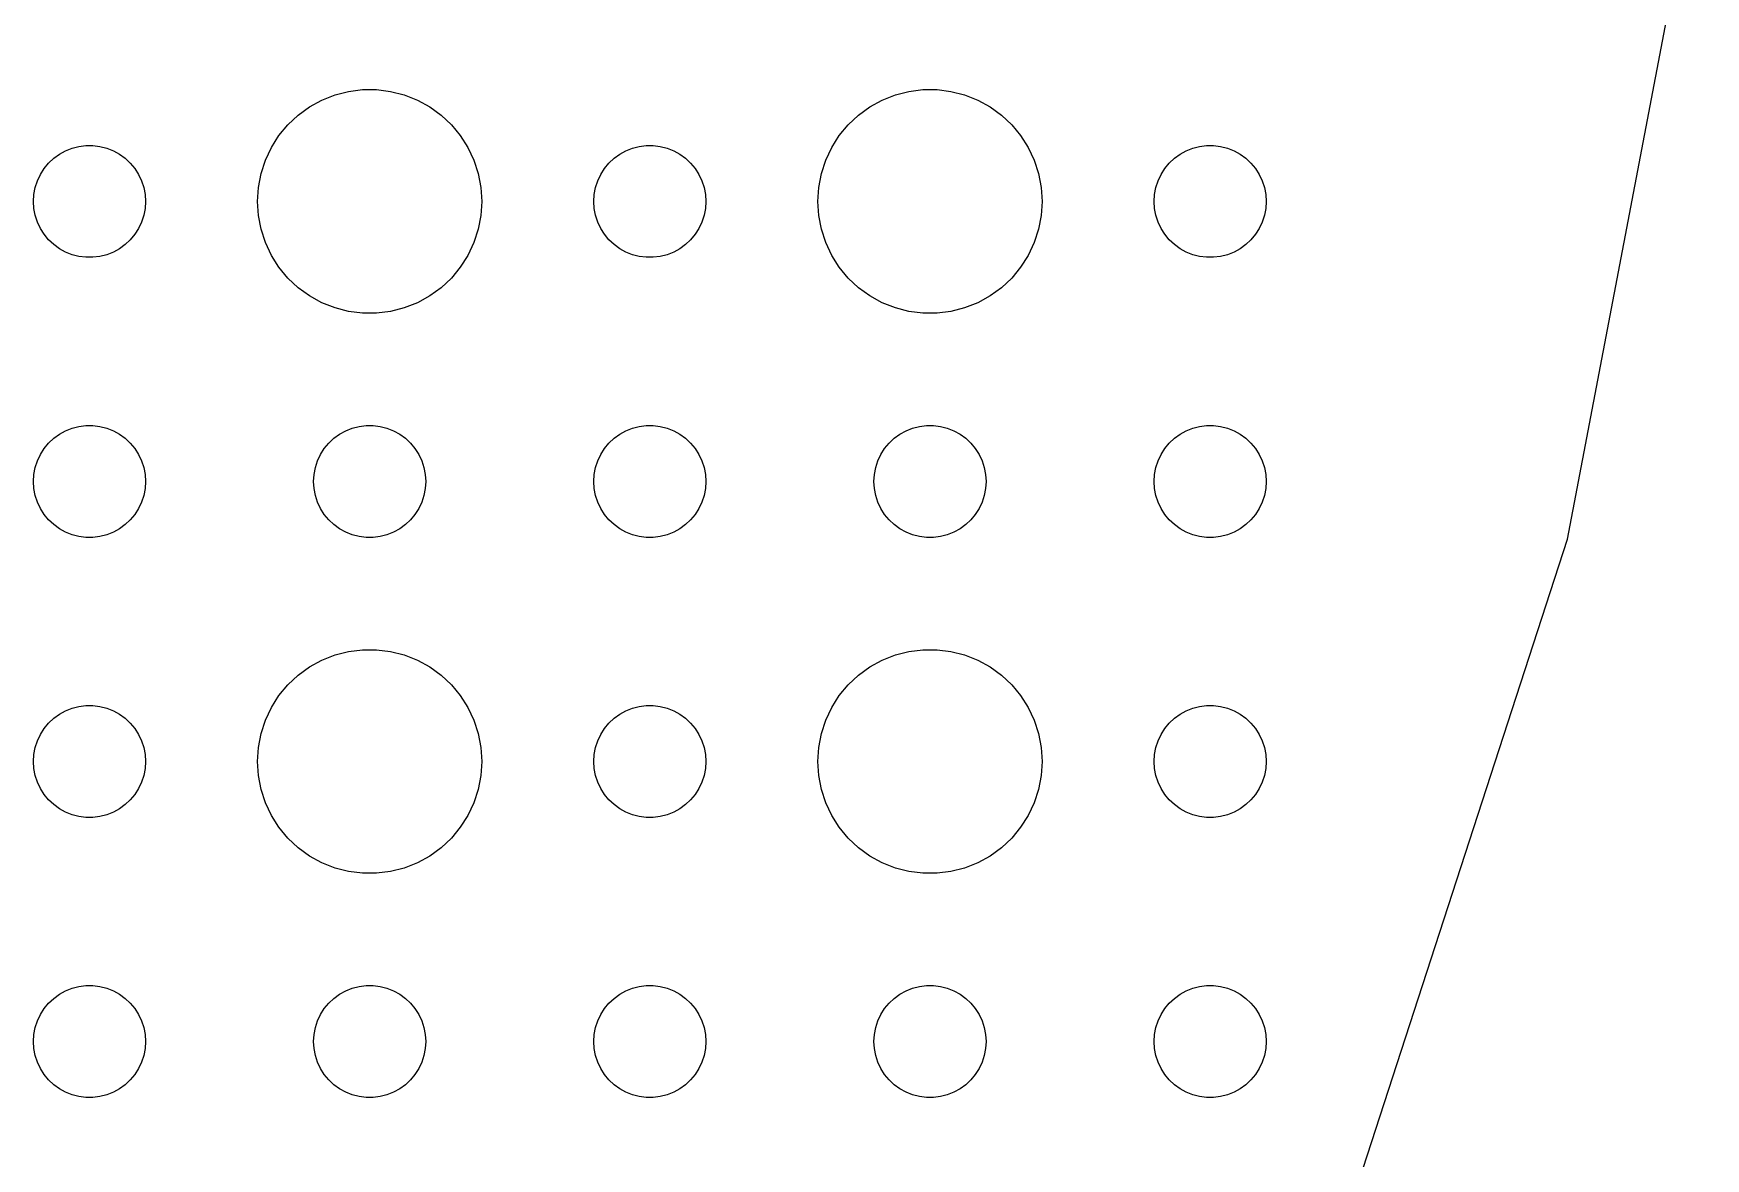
# Model space of a CAD drawing. Header units: metres. Extents: x -157 to 157, y -157 to 157.
# Drawn here: x 111 to 155.76, y -55.63 to -25.5 of the extents above; entities that cross this region are included whole.
import ezdxf

# ---------------------------------------------------------------- set-up
doc = ezdxf.new("R2010")
doc.units = ezdxf.units.M

msp = doc.modelspace()

# ---------------------------------------------------------------- linework, layer by layer
for p, q in [((152.068, -39.0443), (155.762, -19.6773)), ((118.393, -27.467), (118.723, -27.2855)), ((118.723, -27.2855), (119.073, -27.1468)), ((119.073, -27.1468), (119.438, -27.0531)), ((119.438, -27.0531), (119.812, -27.0059)), ((119.812, -27.0059), (120.188, -27.0059)), ((120.188, -27.0059), (120.562, -27.0531)), ((120.562, -27.0531), (120.927, -27.1468)), ((120.927, -27.1468), (121.277, -27.2855)), ((121.277, -27.2855), (121.607, -27.467)), ((133.393, -27.467), (133.723, -27.2855)), ((133.723, -27.2855), (134.073, -27.1468)), ((134.073, -27.1468), (134.438, -27.0531)), ((134.438, -27.0531), (134.812, -27.0059)), ((134.812, -27.0059), (135.188, -27.0059)), ((135.188, -27.0059), (135.562, -27.0531)), ((135.562, -27.0531), (135.927, -27.1468)), ((135.927, -27.1468), (136.277, -27.2855)), ((136.277, -27.2855), (136.607, -27.467)), ((117.813, -27.9464), (118.088, -27.6884)), ((118.088, -27.6884), (118.393, -27.467)), ((121.607, -27.467), (121.912, -27.6884)), ((121.912, -27.6884), (122.187, -27.9464)), ((132.813, -27.9464), (133.088, -27.6884)), ((133.088, -27.6884), (133.393, -27.467)), ((136.607, -27.467), (136.912, -27.6884)), ((136.912, -27.6884), (137.187, -27.9464)), ((117.573, -28.2366), (117.813, -27.9464)), ((122.187, -27.9464), (122.427, -28.2366)), ((132.573, -28.2366), (132.813, -27.9464)), ((137.187, -27.9464), (137.427, -28.2366)), ((111.696, -28.7335), (111.861, -28.6427)), ((111.861, -28.6427), (112.036, -28.5734)), ((112.036, -28.5734), (112.219, -28.5266)), ((112.219, -28.5266), (112.406, -28.503)), ((112.406, -28.503), (112.594, -28.503)), ((112.594, -28.503), (112.781, -28.5266)), ((112.781, -28.5266), (112.964, -28.5734)), ((112.964, -28.5734), (113.139, -28.6427)), ((113.139, -28.6427), (113.304, -28.7335)), ((117.211, -28.8956), (117.371, -28.5547)), ((117.371, -28.5547), (117.573, -28.2366)), ((122.427, -28.2366), (122.629, -28.5547)), ((122.629, -28.5547), (122.789, -28.8956)), ((126.696, -28.7335), (126.861, -28.6427)), ((126.861, -28.6427), (127.036, -28.5734)), ((127.036, -28.5734), (127.219, -28.5266)), ((127.219, -28.5266), (127.406, -28.503)), ((127.406, -28.503), (127.594, -28.503)), ((127.594, -28.503), (127.781, -28.5266)), ((127.781, -28.5266), (127.964, -28.5734)), ((127.964, -28.5734), (128.139, -28.6427)), ((128.139, -28.6427), (128.304, -28.7335)), ((132.211, -28.8956), (132.371, -28.5547)), ((132.371, -28.5547), (132.573, -28.2366)), ((137.427, -28.2366), (137.629, -28.5547)), ((137.629, -28.5547), (137.789, -28.8956)), ((141.696, -28.7335), (141.861, -28.6427)), ((141.861, -28.6427), (142.036, -28.5734)), ((142.036, -28.5734), (142.219, -28.5266)), ((142.219, -28.5266), (142.406, -28.503)), ((142.406, -28.503), (142.594, -28.503)), ((142.594, -28.503), (142.781, -28.5266)), ((142.781, -28.5266), (142.964, -28.5734)), ((142.964, -28.5734), (143.139, -28.6427)), ((143.139, -28.6427), (143.304, -28.7335)), ((111.286, -29.1183), (111.407, -28.9732)), ((111.407, -28.9732), (111.544, -28.8442)), ((111.544, -28.8442), (111.696, -28.7335)), ((113.304, -28.7335), (113.456, -28.8442)), ((113.456, -28.8442), (113.593, -28.9732)), ((113.593, -28.9732), (113.714, -29.1183)), ((117.094, -29.2539), (117.211, -28.8956)), ((122.789, -28.8956), (122.906, -29.2539)), ((126.286, -29.1183), (126.407, -28.9732)), ((126.407, -28.9732), (126.544, -28.8442)), ((126.544, -28.8442), (126.696, -28.7335)), ((128.304, -28.7335), (128.456, -28.8442)), ((128.456, -28.8442), (128.593, -28.9732)), ((128.593, -28.9732), (128.714, -29.1183)), ((132.094, -29.2539), (132.211, -28.8956)), ((137.789, -28.8956), (137.906, -29.2539)), ((141.286, -29.1183), (141.407, -28.9732)), ((141.407, -28.9732), (141.544, -28.8442)), ((141.544, -28.8442), (141.696, -28.7335)), ((143.304, -28.7335), (143.456, -28.8442)), ((143.456, -28.8442), (143.593, -28.9732)), ((143.593, -28.9732), (143.714, -29.1183)), ((111.047, -29.627), (111.105, -29.4478)), ((111.105, -29.4478), (111.186, -29.2774)), ((111.186, -29.2774), (111.286, -29.1183)), ((113.714, -29.1183), (113.814, -29.2774)), ((113.814, -29.2774), (113.895, -29.4478)), ((113.895, -29.4478), (113.953, -29.627)), ((117.024, -29.624), (117.094, -29.2539)), ((122.906, -29.2539), (122.976, -29.624)), ((126.047, -29.627), (126.105, -29.4478)), ((126.105, -29.4478), (126.186, -29.2774)), ((126.186, -29.2774), (126.286, -29.1183)), ((128.714, -29.1183), (128.814, -29.2774)), ((128.814, -29.2774), (128.895, -29.4478)), ((128.895, -29.4478), (128.953, -29.627)), ((132.024, -29.624), (132.094, -29.2539)), ((137.906, -29.2539), (137.976, -29.624)), ((141.047, -29.627), (141.105, -29.4478)), ((141.105, -29.4478), (141.186, -29.2774)), ((141.186, -29.2774), (141.286, -29.1183)), ((143.714, -29.1183), (143.814, -29.2774)), ((143.814, -29.2774), (143.895, -29.4478)), ((143.895, -29.4478), (143.953, -29.627)), ((111, -30), (111.012, -29.812)), ((111.012, -29.812), (111.047, -29.627)), ((113.953, -29.627), (113.988, -29.812)), ((113.988, -29.812), (114, -30)), ((117, -30), (117.024, -29.624)), ((122.976, -29.624), (123, -30)), ((126, -30), (126.012, -29.812)), ((126.012, -29.812), (126.047, -29.627)), ((128.953, -29.627), (128.988, -29.812)), ((128.988, -29.812), (129, -30)), ((132, -30), (132.024, -29.624)), ((137.976, -29.624), (138, -30)), ((141, -30), (141.012, -29.812)), ((141.012, -29.812), (141.047, -29.627)), ((143.953, -29.627), (143.988, -29.812)), ((143.988, -29.812), (144, -30)), ((111.012, -30.188), (111, -30)), ((111.047, -30.373), (111.012, -30.188)), ((111.105, -30.5522), (111.047, -30.373)), ((113.953, -30.373), (113.895, -30.5522)), ((113.988, -30.188), (113.953, -30.373)), ((114, -30), (113.988, -30.188)), ((117.024, -30.376), (117, -30)), ((117.094, -30.7461), (117.024, -30.376)), ((122.976, -30.376), (122.906, -30.7461)), ((123, -30), (122.976, -30.376)), ((126.012, -30.188), (126, -30)), ((126.047, -30.373), (126.012, -30.188)), ((126.105, -30.5522), (126.047, -30.373)), ((128.953, -30.373), (128.895, -30.5522)), ((128.988, -30.188), (128.953, -30.373)), ((129, -30), (128.988, -30.188)), ((132.024, -30.376), (132, -30)), ((132.094, -30.7461), (132.024, -30.376)), ((137.976, -30.376), (137.906, -30.7461)), ((138, -30), (137.976, -30.376)), ((141.012, -30.188), (141, -30)), ((141.047, -30.373), (141.012, -30.188)), ((141.105, -30.5522), (141.047, -30.373)), ((143.953, -30.373), (143.895, -30.5522)), ((143.988, -30.188), (143.953, -30.373)), ((144, -30), (143.988, -30.188)), ((111.186, -30.7226), (111.105, -30.5522)), ((111.286, -30.8817), (111.186, -30.7226)), ((111.407, -31.0268), (111.286, -30.8817)), ((113.714, -30.8817), (113.593, -31.0268)), ((113.814, -30.7226), (113.714, -30.8817)), ((113.895, -30.5522), (113.814, -30.7226)), ((117.211, -31.1044), (117.094, -30.7461)), ((122.906, -30.7461), (122.789, -31.1044)), ((126.186, -30.7226), (126.105, -30.5522)), ((126.286, -30.8817), (126.186, -30.7226)), ((126.407, -31.0268), (126.286, -30.8817)), ((128.714, -30.8817), (128.593, -31.0268)), ((128.814, -30.7226), (128.714, -30.8817)), ((128.895, -30.5522), (128.814, -30.7226)), ((132.211, -31.1044), (132.094, -30.7461)), ((137.906, -30.7461), (137.789, -31.1044)), ((141.186, -30.7226), (141.105, -30.5522)), ((141.286, -30.8817), (141.186, -30.7226)), ((141.407, -31.0268), (141.286, -30.8817)), ((143.714, -30.8817), (143.593, -31.0268)), ((143.814, -30.7226), (143.714, -30.8817)), ((143.895, -30.5522), (143.814, -30.7226)), ((111.544, -31.1558), (111.407, -31.0268)), ((111.696, -31.2665), (111.544, -31.1558)), ((111.861, -31.3572), (111.696, -31.2665)), ((113.304, -31.2665), (113.139, -31.3572)), ((113.456, -31.1558), (113.304, -31.2665)), ((113.593, -31.0268), (113.456, -31.1558)), ((117.371, -31.4453), (117.211, -31.1044)), ((122.789, -31.1044), (122.629, -31.4453)), ((126.544, -31.1558), (126.407, -31.0268)), ((126.696, -31.2665), (126.544, -31.1558)), ((126.861, -31.3572), (126.696, -31.2665)), ((128.304, -31.2665), (128.139, -31.3572)), ((128.456, -31.1558), (128.304, -31.2665)), ((128.593, -31.0268), (128.456, -31.1558)), ((132.371, -31.4453), (132.211, -31.1044)), ((137.789, -31.1044), (137.629, -31.4453)), ((141.544, -31.1558), (141.407, -31.0268)), ((141.696, -31.2665), (141.544, -31.1558)), ((141.861, -31.3572), (141.696, -31.2665)), ((143.304, -31.2665), (143.139, -31.3572)), ((143.456, -31.1558), (143.304, -31.2665)), ((143.593, -31.0268), (143.456, -31.1558)), ((112.036, -31.4266), (111.861, -31.3572)), ((112.219, -31.4734), (112.036, -31.4266)), ((112.406, -31.497), (112.219, -31.4734)), ((112.594, -31.497), (112.406, -31.497)), ((112.781, -31.4734), (112.594, -31.497)), ((112.964, -31.4266), (112.781, -31.4734)), ((113.139, -31.3572), (112.964, -31.4266)), ((117.573, -31.7634), (117.371, -31.4453)), ((117.813, -32.0536), (117.573, -31.7634)), ((122.427, -31.7634), (122.187, -32.0536)), ((122.629, -31.4453), (122.427, -31.7634)), ((127.036, -31.4266), (126.861, -31.3572)), ((127.219, -31.4734), (127.036, -31.4266)), ((127.406, -31.497), (127.219, -31.4734)), ((127.594, -31.497), (127.406, -31.497)), ((127.781, -31.4734), (127.594, -31.497)), ((127.964, -31.4266), (127.781, -31.4734)), ((128.139, -31.3572), (127.964, -31.4266)), ((132.573, -31.7634), (132.371, -31.4453)), ((132.813, -32.0536), (132.573, -31.7634)), ((137.427, -31.7634), (137.187, -32.0536)), ((137.629, -31.4453), (137.427, -31.7634)), ((142.036, -31.4266), (141.861, -31.3572)), ((142.219, -31.4734), (142.036, -31.4266)), ((142.406, -31.497), (142.219, -31.4734)), ((142.594, -31.497), (142.406, -31.497)), ((142.781, -31.4734), (142.594, -31.497)), ((142.964, -31.4266), (142.781, -31.4734)), ((143.139, -31.3572), (142.964, -31.4266)), ((118.088, -32.3115), (117.813, -32.0536)), ((122.187, -32.0536), (121.912, -32.3115)), ((133.088, -32.3115), (132.813, -32.0536)), ((137.187, -32.0536), (136.912, -32.3115)), ((118.393, -32.533), (118.088, -32.3115)), ((118.723, -32.7145), (118.393, -32.533)), ((121.607, -32.533), (121.277, -32.7145)), ((121.912, -32.3115), (121.607, -32.533)), ((133.393, -32.533), (133.088, -32.3115)), ((133.723, -32.7145), (133.393, -32.533)), ((136.607, -32.533), (136.277, -32.7145)), ((136.912, -32.3115), (136.607, -32.533)), ((119.073, -32.8532), (118.723, -32.7145)), ((119.438, -32.9469), (119.073, -32.8532)), ((119.812, -32.9941), (119.438, -32.9469)), ((120.188, -32.9941), (119.812, -32.9941)), ((120.562, -32.9469), (120.188, -32.9941)), ((120.927, -32.8532), (120.562, -32.9469)), ((121.277, -32.7145), (120.927, -32.8532)), ((134.073, -32.8532), (133.723, -32.7145)), ((134.438, -32.9469), (134.073, -32.8532)), ((134.812, -32.9941), (134.438, -32.9469)), ((135.188, -32.9941), (134.812, -32.9941)), ((135.562, -32.9469), (135.188, -32.9941)), ((135.927, -32.8532), (135.562, -32.9469)), ((136.277, -32.7145), (135.927, -32.8532)), ((111.544, -36.3442), (111.696, -36.2335)), ((111.696, -36.2335), (111.861, -36.1428)), ((111.861, -36.1428), (112.036, -36.0734)), ((112.036, -36.0734), (112.219, -36.0266)), ((112.219, -36.0266), (112.406, -36.003)), ((112.406, -36.003), (112.594, -36.003)), ((112.594, -36.003), (112.781, -36.0266)), ((112.781, -36.0266), (112.964, -36.0734)), ((112.964, -36.0734), (113.139, -36.1428)), ((113.139, -36.1428), (113.304, -36.2335)), ((113.304, -36.2335), (113.456, -36.3442)), ((119.044, -36.3442), (119.196, -36.2335)), ((119.196, -36.2335), (119.361, -36.1428)), ((119.361, -36.1428), (119.536, -36.0734)), ((119.536, -36.0734), (119.719, -36.0266)), ((119.719, -36.0266), (119.906, -36.003)), ((119.906, -36.003), (120.094, -36.003)), ((120.094, -36.003), (120.281, -36.0266)), ((120.281, -36.0266), (120.464, -36.0734)), ((120.464, -36.0734), (120.639, -36.1428)), ((120.639, -36.1428), (120.804, -36.2335)), ((120.804, -36.2335), (120.956, -36.3442)), ((126.544, -36.3442), (126.696, -36.2335)), ((126.696, -36.2335), (126.861, -36.1428)), ((126.861, -36.1428), (127.036, -36.0734)), ((127.036, -36.0734), (127.219, -36.0266)), ((127.219, -36.0266), (127.406, -36.003)), ((127.406, -36.003), (127.594, -36.003)), ((127.594, -36.003), (127.781, -36.0266)), ((127.781, -36.0266), (127.964, -36.0734)), ((127.964, -36.0734), (128.139, -36.1428)), ((128.139, -36.1428), (128.304, -36.2335)), ((128.304, -36.2335), (128.456, -36.3442)), ((134.044, -36.3442), (134.196, -36.2335)), ((134.196, -36.2335), (134.361, -36.1428)), ((134.361, -36.1428), (134.536, -36.0734)), ((134.536, -36.0734), (134.719, -36.0266)), ((134.719, -36.0266), (134.906, -36.003)), ((134.906, -36.003), (135.094, -36.003)), ((135.094, -36.003), (135.281, -36.0266)), ((135.281, -36.0266), (135.464, -36.0734)), ((135.464, -36.0734), (135.639, -36.1428)), ((135.639, -36.1428), (135.804, -36.2335)), ((135.804, -36.2335), (135.956, -36.3442)), ((141.544, -36.3442), (141.696, -36.2335)), ((141.696, -36.2335), (141.861, -36.1428)), ((141.861, -36.1428), (142.036, -36.0734)), ((142.036, -36.0734), (142.219, -36.0266)), ((142.219, -36.0266), (142.406, -36.003)), ((142.406, -36.003), (142.594, -36.003)), ((142.594, -36.003), (142.781, -36.0266)), ((142.781, -36.0266), (142.964, -36.0734)), ((142.964, -36.0734), (143.139, -36.1428)), ((143.139, -36.1428), (143.304, -36.2335)), ((143.304, -36.2335), (143.456, -36.3442)), ((111.186, -36.7774), (111.286, -36.6183)), ((111.286, -36.6183), (111.407, -36.4732)), ((111.407, -36.4732), (111.544, -36.3442)), ((113.456, -36.3442), (113.593, -36.4732)), ((113.593, -36.4732), (113.714, -36.6183)), ((113.714, -36.6183), (113.814, -36.7774)), ((118.686, -36.7774), (118.786, -36.6183)), ((118.786, -36.6183), (118.907, -36.4732)), ((118.907, -36.4732), (119.044, -36.3442)), ((120.956, -36.3442), (121.093, -36.4732)), ((121.093, -36.4732), (121.214, -36.6183)), ((121.214, -36.6183), (121.314, -36.7774)), ((126.186, -36.7774), (126.286, -36.6183)), ((126.286, -36.6183), (126.407, -36.4732)), ((126.407, -36.4732), (126.544, -36.3442)), ((128.456, -36.3442), (128.593, -36.4732)), ((128.593, -36.4732), (128.714, -36.6183)), ((128.714, -36.6183), (128.814, -36.7774)), ((133.686, -36.7774), (133.786, -36.6183)), ((133.786, -36.6183), (133.907, -36.4732)), ((133.907, -36.4732), (134.044, -36.3442)), ((135.956, -36.3442), (136.093, -36.4732)), ((136.093, -36.4732), (136.214, -36.6183)), ((136.214, -36.6183), (136.314, -36.7774)), ((141.186, -36.7774), (141.286, -36.6183)), ((141.286, -36.6183), (141.407, -36.4732)), ((141.407, -36.4732), (141.544, -36.3442)), ((143.456, -36.3442), (143.593, -36.4732)), ((143.593, -36.4732), (143.714, -36.6183)), ((143.714, -36.6183), (143.814, -36.7774)), ((111.012, -37.312), (111.047, -37.127)), ((111.047, -37.127), (111.105, -36.9478)), ((111.105, -36.9478), (111.186, -36.7774)), ((113.814, -36.7774), (113.895, -36.9478)), ((113.895, -36.9478), (113.953, -37.127)), ((113.953, -37.127), (113.988, -37.312)), ((118.512, -37.312), (118.547, -37.127)), ((118.547, -37.127), (118.605, -36.9478)), ((118.605, -36.9478), (118.686, -36.7774)), ((121.314, -36.7774), (121.395, -36.9478)), ((121.395, -36.9478), (121.453, -37.127)), ((121.453, -37.127), (121.488, -37.312)), ((126.012, -37.312), (126.047, -37.127)), ((126.047, -37.127), (126.105, -36.9478)), ((126.105, -36.9478), (126.186, -36.7774)), ((128.814, -36.7774), (128.895, -36.9478)), ((128.895, -36.9478), (128.953, -37.127)), ((128.953, -37.127), (128.988, -37.312)), ((133.512, -37.312), (133.547, -37.127)), ((133.547, -37.127), (133.605, -36.9478)), ((133.605, -36.9478), (133.686, -36.7774)), ((136.314, -36.7774), (136.395, -36.9478)), ((136.395, -36.9478), (136.453, -37.127)), ((136.453, -37.127), (136.488, -37.312)), ((141.012, -37.312), (141.047, -37.127)), ((141.047, -37.127), (141.105, -36.9478)), ((141.105, -36.9478), (141.186, -36.7774)), ((143.814, -36.7774), (143.895, -36.9478)), ((143.895, -36.9478), (143.953, -37.127)), ((143.953, -37.127), (143.988, -37.312)), ((111, -37.5), (111.012, -37.312)), ((111.012, -37.688), (111, -37.5)), ((113.988, -37.312), (114, -37.5)), ((114, -37.5), (113.988, -37.688)), ((118.5, -37.5), (118.512, -37.312)), ((118.512, -37.688), (118.5, -37.5)), ((121.488, -37.312), (121.5, -37.5)), ((121.5, -37.5), (121.488, -37.688)), ((126, -37.5), (126.012, -37.312)), ((126.012, -37.688), (126, -37.5)), ((128.988, -37.312), (129, -37.5)), ((129, -37.5), (128.988, -37.688)), ((133.5, -37.5), (133.512, -37.312)), ((133.512, -37.688), (133.5, -37.5)), ((136.488, -37.312), (136.5, -37.5)), ((136.5, -37.5), (136.488, -37.688)), ((141, -37.5), (141.012, -37.312)), ((141.012, -37.688), (141, -37.5)), ((143.988, -37.312), (144, -37.5)), ((144, -37.5), (143.988, -37.688)), ((111.047, -37.873), (111.012, -37.688)), ((111.105, -38.0522), (111.047, -37.873)), ((113.953, -37.873), (113.895, -38.0522)), ((113.988, -37.688), (113.953, -37.873)), ((118.547, -37.873), (118.512, -37.688)), ((118.605, -38.0522), (118.547, -37.873)), ((121.453, -37.873), (121.395, -38.0522)), ((121.488, -37.688), (121.453, -37.873)), ((126.047, -37.873), (126.012, -37.688)), ((126.105, -38.0522), (126.047, -37.873)), ((128.953, -37.873), (128.895, -38.0522)), ((128.988, -37.688), (128.953, -37.873)), ((133.547, -37.873), (133.512, -37.688)), ((133.605, -38.0522), (133.547, -37.873)), ((136.453, -37.873), (136.395, -38.0522)), ((136.488, -37.688), (136.453, -37.873)), ((141.047, -37.873), (141.012, -37.688)), ((141.105, -38.0522), (141.047, -37.873)), ((143.953, -37.873), (143.895, -38.0522)), ((143.988, -37.688), (143.953, -37.873)), ((111.186, -38.2226), (111.105, -38.0522)), ((111.286, -38.3817), (111.186, -38.2226)), ((111.407, -38.5268), (111.286, -38.3817)), ((113.714, -38.3817), (113.593, -38.5268)), ((113.814, -38.2226), (113.714, -38.3817)), ((113.895, -38.0522), (113.814, -38.2226)), ((118.686, -38.2226), (118.605, -38.0522)), ((118.786, -38.3817), (118.686, -38.2226)), ((118.907, -38.5268), (118.786, -38.3817)), ((121.214, -38.3817), (121.093, -38.5268)), ((121.314, -38.2226), (121.214, -38.3817)), ((121.395, -38.0522), (121.314, -38.2226)), ((126.186, -38.2226), (126.105, -38.0522)), ((126.286, -38.3817), (126.186, -38.2226)), ((126.407, -38.5268), (126.286, -38.3817)), ((128.714, -38.3817), (128.593, -38.5268)), ((128.814, -38.2226), (128.714, -38.3817)), ((128.895, -38.0522), (128.814, -38.2226)), ((133.686, -38.2226), (133.605, -38.0522)), ((133.786, -38.3817), (133.686, -38.2226)), ((133.907, -38.5268), (133.786, -38.3817)), ((136.214, -38.3817), (136.093, -38.5268)), ((136.314, -38.2226), (136.214, -38.3817)), ((136.395, -38.0522), (136.314, -38.2226)), ((141.186, -38.2226), (141.105, -38.0522)), ((141.286, -38.3817), (141.186, -38.2226)), ((141.407, -38.5268), (141.286, -38.3817)), ((143.714, -38.3817), (143.593, -38.5268)), ((143.814, -38.2226), (143.714, -38.3817)), ((143.895, -38.0522), (143.814, -38.2226)), ((111.544, -38.6558), (111.407, -38.5268)), ((111.696, -38.7665), (111.544, -38.6558)), ((111.861, -38.8572), (111.696, -38.7665)), ((112.036, -38.9266), (111.861, -38.8572)), ((112.219, -38.9734), (112.036, -38.9266)), ((112.964, -38.9266), (112.781, -38.9734)), ((113.139, -38.8572), (112.964, -38.9266)), ((113.304, -38.7665), (113.139, -38.8572)), ((113.456, -38.6558), (113.304, -38.7665)), ((113.593, -38.5268), (113.456, -38.6558)), ((119.044, -38.6558), (118.907, -38.5268)), ((119.196, -38.7665), (119.044, -38.6558)), ((119.361, -38.8572), (119.196, -38.7665)), ((119.536, -38.9266), (119.361, -38.8572)), ((119.719, -38.9734), (119.536, -38.9266)), ((120.464, -38.9266), (120.281, -38.9734)), ((120.639, -38.8572), (120.464, -38.9266)), ((120.804, -38.7665), (120.639, -38.8572)), ((120.956, -38.6558), (120.804, -38.7665)), ((121.093, -38.5268), (120.956, -38.6558)), ((126.544, -38.6558), (126.407, -38.5268)), ((126.696, -38.7665), (126.544, -38.6558)), ((126.861, -38.8572), (126.696, -38.7665)), ((127.036, -38.9266), (126.861, -38.8572)), ((127.219, -38.9734), (127.036, -38.9266)), ((127.964, -38.9266), (127.781, -38.9734)), ((128.139, -38.8572), (127.964, -38.9266)), ((128.304, -38.7665), (128.139, -38.8572)), ((128.456, -38.6558), (128.304, -38.7665)), ((128.593, -38.5268), (128.456, -38.6558)), ((134.044, -38.6558), (133.907, -38.5268)), ((134.196, -38.7665), (134.044, -38.6558)), ((134.361, -38.8572), (134.196, -38.7665)), ((134.536, -38.9266), (134.361, -38.8572)), ((134.719, -38.9734), (134.536, -38.9266)), ((135.464, -38.9266), (135.281, -38.9734)), ((135.639, -38.8572), (135.464, -38.9266)), ((135.804, -38.7665), (135.639, -38.8572)), ((135.956, -38.6558), (135.804, -38.7665)), ((136.093, -38.5268), (135.956, -38.6558)), ((141.544, -38.6558), (141.407, -38.5268)), ((141.696, -38.7665), (141.544, -38.6558)), ((141.861, -38.8572), (141.696, -38.7665)), ((142.036, -38.9266), (141.861, -38.8572)), ((142.219, -38.9734), (142.036, -38.9266)), ((142.964, -38.9266), (142.781, -38.9734)), ((143.139, -38.8572), (142.964, -38.9266)), ((143.304, -38.7665), (143.139, -38.8572)), ((143.456, -38.6558), (143.304, -38.7665)), ((143.593, -38.5268), (143.456, -38.6558)), ((112.406, -38.997), (112.219, -38.9734)), ((112.594, -38.997), (112.406, -38.997)), ((112.781, -38.9734), (112.594, -38.997)), ((119.906, -38.997), (119.719, -38.9734)), ((120.094, -38.997), (119.906, -38.997)), ((120.281, -38.9734), (120.094, -38.997)), ((127.406, -38.997), (127.219, -38.9734)), ((127.594, -38.997), (127.406, -38.997)), ((127.781, -38.9734), (127.594, -38.997)), ((134.906, -38.997), (134.719, -38.9734)), ((135.094, -38.997), (134.906, -38.997)), ((135.281, -38.9734), (135.094, -38.997)), ((142.406, -38.997), (142.219, -38.9734)), ((142.594, -38.997), (142.406, -38.997)), ((142.781, -38.9734), (142.594, -38.997)), ((145.975, -57.7955), (152.068, -39.0443)), ((119.073, -42.1468), (119.438, -42.0531)), ((119.438, -42.0531), (119.812, -42.0059)), ((119.812, -42.0059), (120.188, -42.0059)), ((120.188, -42.0059), (120.562, -42.0531)), ((120.562, -42.0531), (120.927, -42.1468)), ((134.073, -42.1468), (134.438, -42.0531)), ((134.438, -42.0531), (134.812, -42.0059)), ((134.812, -42.0059), (135.188, -42.0059)), ((135.188, -42.0059), (135.562, -42.0531)), ((135.562, -42.0531), (135.927, -42.1468)), ((118.088, -42.6885), (118.393, -42.467)), ((118.393, -42.467), (118.723, -42.2855)), ((118.723, -42.2855), (119.073, -42.1468)), ((120.927, -42.1468), (121.277, -42.2855)), ((121.277, -42.2855), (121.607, -42.467)), ((121.607, -42.467), (121.912, -42.6885)), ((133.088, -42.6885), (133.393, -42.467)), ((133.393, -42.467), (133.723, -42.2855)), ((133.723, -42.2855), (134.073, -42.1468)), ((135.927, -42.1468), (136.277, -42.2855)), ((136.277, -42.2855), (136.607, -42.467)), ((136.607, -42.467), (136.912, -42.6885)), ((117.573, -43.2366), (117.813, -42.9464)), ((117.813, -42.9464), (118.088, -42.6885)), ((121.912, -42.6885), (122.187, -42.9464)), ((122.187, -42.9464), (122.427, -43.2366)), ((132.573, -43.2366), (132.813, -42.9464)), ((132.813, -42.9464), (133.088, -42.6885)), ((136.912, -42.6885), (137.187, -42.9464)), ((137.187, -42.9464), (137.427, -43.2366)), ((117.371, -43.5547), (117.573, -43.2366)), ((122.427, -43.2366), (122.629, -43.5547)), ((132.371, -43.5547), (132.573, -43.2366)), ((137.427, -43.2366), (137.629, -43.5547)), ((111.407, -43.9732), (111.544, -43.8442)), ((111.544, -43.8442), (111.696, -43.7335)), ((111.696, -43.7335), (111.861, -43.6428)), ((111.861, -43.6428), (112.036, -43.5734)), ((112.036, -43.5734), (112.219, -43.5266)), ((112.219, -43.5266), (112.406, -43.503)), ((112.406, -43.503), (112.594, -43.503)), ((112.594, -43.503), (112.781, -43.5266)), ((112.781, -43.5266), (112.964, -43.5734)), ((112.964, -43.5734), (113.139, -43.6428)), ((113.139, -43.6428), (113.304, -43.7335)), ((113.304, -43.7335), (113.456, -43.8442)), ((113.456, -43.8442), (113.593, -43.9732)), ((117.211, -43.8956), (117.371, -43.5547)), ((122.629, -43.5547), (122.789, -43.8956)), ((126.407, -43.9732), (126.544, -43.8442)), ((126.544, -43.8442), (126.696, -43.7335)), ((126.696, -43.7335), (126.861, -43.6428)), ((126.861, -43.6428), (127.036, -43.5734)), ((127.036, -43.5734), (127.219, -43.5266)), ((127.219, -43.5266), (127.406, -43.503)), ((127.406, -43.503), (127.594, -43.503)), ((127.594, -43.503), (127.781, -43.5266)), ((127.781, -43.5266), (127.964, -43.5734)), ((127.964, -43.5734), (128.139, -43.6428)), ((128.139, -43.6428), (128.304, -43.7335)), ((128.304, -43.7335), (128.456, -43.8442)), ((128.456, -43.8442), (128.593, -43.9732)), ((132.211, -43.8956), (132.371, -43.5547)), ((137.629, -43.5547), (137.789, -43.8956)), ((141.407, -43.9732), (141.544, -43.8442)), ((141.544, -43.8442), (141.696, -43.7335)), ((141.696, -43.7335), (141.861, -43.6428)), ((141.861, -43.6428), (142.036, -43.5734)), ((142.036, -43.5734), (142.219, -43.5266)), ((142.219, -43.5266), (142.406, -43.503)), ((142.406, -43.503), (142.594, -43.503)), ((142.594, -43.503), (142.781, -43.5266)), ((142.781, -43.5266), (142.964, -43.5734)), ((142.964, -43.5734), (143.139, -43.6428)), ((143.139, -43.6428), (143.304, -43.7335)), ((143.304, -43.7335), (143.456, -43.8442)), ((143.456, -43.8442), (143.593, -43.9732)), ((111.105, -44.4478), (111.186, -44.2774)), ((111.186, -44.2774), (111.286, -44.1183)), ((111.286, -44.1183), (111.407, -43.9732)), ((113.593, -43.9732), (113.714, -44.1183)), ((113.714, -44.1183), (113.814, -44.2774)), ((113.814, -44.2774), (113.895, -44.4478)), ((117.024, -44.624), (117.094, -44.2539)), ((117.094, -44.2539), (117.211, -43.8956)), ((122.789, -43.8956), (122.906, -44.2539)), ((122.906, -44.2539), (122.976, -44.624)), ((126.105, -44.4478), (126.186, -44.2774)), ((126.186, -44.2774), (126.286, -44.1183)), ((126.286, -44.1183), (126.407, -43.9732)), ((128.593, -43.9732), (128.714, -44.1183)), ((128.714, -44.1183), (128.814, -44.2774)), ((128.814, -44.2774), (128.895, -44.4478)), ((132.024, -44.624), (132.094, -44.2539)), ((132.094, -44.2539), (132.211, -43.8956)), ((137.789, -43.8956), (137.906, -44.2539)), ((137.906, -44.2539), (137.976, -44.624)), ((141.105, -44.4478), (141.186, -44.2774)), ((141.186, -44.2774), (141.286, -44.1183)), ((141.286, -44.1183), (141.407, -43.9732)), ((143.593, -43.9732), (143.714, -44.1183)), ((143.714, -44.1183), (143.814, -44.2774)), ((143.814, -44.2774), (143.895, -44.4478)), ((111.012, -44.812), (111.047, -44.627)), ((111.047, -44.627), (111.105, -44.4478)), ((113.895, -44.4478), (113.953, -44.627)), ((113.953, -44.627), (113.988, -44.812)), ((117, -45), (117.024, -44.624)), ((122.976, -44.624), (123, -45)), ((126.012, -44.812), (126.047, -44.627)), ((126.047, -44.627), (126.105, -44.4478)), ((128.895, -44.4478), (128.953, -44.627)), ((128.953, -44.627), (128.988, -44.812)), ((132, -45), (132.024, -44.624)), ((137.976, -44.624), (138, -45)), ((141.012, -44.812), (141.047, -44.627)), ((141.047, -44.627), (141.105, -44.4478)), ((143.895, -44.4478), (143.953, -44.627)), ((143.953, -44.627), (143.988, -44.812)), ((111, -45), (111.012, -44.812)), ((111.012, -45.188), (111, -45)), ((111.047, -45.373), (111.012, -45.188)), ((113.988, -45.188), (113.953, -45.373)), ((113.988, -44.812), (114, -45)), ((114, -45), (113.988, -45.188)), ((117.024, -45.376), (117, -45)), ((123, -45), (122.976, -45.376)), ((126, -45), (126.012, -44.812)), ((126.012, -45.188), (126, -45)), ((126.047, -45.373), (126.012, -45.188)), ((128.988, -45.188), (128.953, -45.373)), ((128.988, -44.812), (129, -45)), ((129, -45), (128.988, -45.188)), ((132.024, -45.376), (132, -45)), ((138, -45), (137.976, -45.376)), ((141, -45), (141.012, -44.812)), ((141.012, -45.188), (141, -45)), ((141.047, -45.373), (141.012, -45.188)), ((143.988, -45.188), (143.953, -45.373)), ((143.988, -44.812), (144, -45)), ((144, -45), (143.988, -45.188)), ((111.105, -45.5522), (111.047, -45.373)), ((111.186, -45.7226), (111.105, -45.5522)), ((113.895, -45.5522), (113.814, -45.7226)), ((113.953, -45.373), (113.895, -45.5522)), ((117.094, -45.7461), (117.024, -45.376)), ((122.976, -45.376), (122.906, -45.7461)), ((126.105, -45.5522), (126.047, -45.373)), ((126.186, -45.7226), (126.105, -45.5522)), ((128.895, -45.5522), (128.814, -45.7226)), ((128.953, -45.373), (128.895, -45.5522)), ((132.094, -45.7461), (132.024, -45.376)), ((137.976, -45.376), (137.906, -45.7461)), ((141.105, -45.5522), (141.047, -45.373)), ((141.186, -45.7226), (141.105, -45.5522)), ((143.895, -45.5522), (143.814, -45.7226)), ((143.953, -45.373), (143.895, -45.5522)), ((111.286, -45.8817), (111.186, -45.7226)), ((111.407, -46.0268), (111.286, -45.8817)), ((111.544, -46.1558), (111.407, -46.0268)), ((113.593, -46.0268), (113.456, -46.1558)), ((113.714, -45.8817), (113.593, -46.0268)), ((113.814, -45.7226), (113.714, -45.8817)), ((117.211, -46.1044), (117.094, -45.7461)), ((117.371, -46.4453), (117.211, -46.1044)), ((122.789, -46.1044), (122.629, -46.4453)), ((122.906, -45.7461), (122.789, -46.1044)), ((126.286, -45.8817), (126.186, -45.7226)), ((126.407, -46.0268), (126.286, -45.8817)), ((126.544, -46.1558), (126.407, -46.0268)), ((128.593, -46.0268), (128.456, -46.1558)), ((128.714, -45.8817), (128.593, -46.0268)), ((128.814, -45.7226), (128.714, -45.8817)), ((132.211, -46.1044), (132.094, -45.7461)), ((132.371, -46.4453), (132.211, -46.1044)), ((137.789, -46.1044), (137.629, -46.4453)), ((137.906, -45.7461), (137.789, -46.1044)), ((141.286, -45.8817), (141.186, -45.7226)), ((141.407, -46.0268), (141.286, -45.8817)), ((141.544, -46.1558), (141.407, -46.0268)), ((143.593, -46.0268), (143.456, -46.1558)), ((143.714, -45.8817), (143.593, -46.0268)), ((143.814, -45.7226), (143.714, -45.8817)), ((111.696, -46.2665), (111.544, -46.1558)), ((111.861, -46.3572), (111.696, -46.2665)), ((112.036, -46.4266), (111.861, -46.3572)), ((112.219, -46.4734), (112.036, -46.4266)), ((112.406, -46.497), (112.219, -46.4734)), ((112.594, -46.497), (112.406, -46.497)), ((112.781, -46.4734), (112.594, -46.497)), ((112.964, -46.4266), (112.781, -46.4734)), ((113.139, -46.3572), (112.964, -46.4266)), ((113.304, -46.2665), (113.139, -46.3572)), ((113.456, -46.1558), (113.304, -46.2665)), ((117.573, -46.7634), (117.371, -46.4453)), ((122.629, -46.4453), (122.427, -46.7634)), ((126.696, -46.2665), (126.544, -46.1558)), ((126.861, -46.3572), (126.696, -46.2665)), ((127.036, -46.4266), (126.861, -46.3572)), ((127.219, -46.4734), (127.036, -46.4266)), ((127.406, -46.497), (127.219, -46.4734)), ((127.594, -46.497), (127.406, -46.497)), ((127.781, -46.4734), (127.594, -46.497)), ((127.964, -46.4266), (127.781, -46.4734)), ((128.139, -46.3572), (127.964, -46.4266)), ((128.304, -46.2665), (128.139, -46.3572)), ((128.456, -46.1558), (128.304, -46.2665)), ((132.573, -46.7634), (132.371, -46.4453)), ((137.629, -46.4453), (137.427, -46.7634)), ((141.696, -46.2665), (141.544, -46.1558)), ((141.861, -46.3572), (141.696, -46.2665)), ((142.036, -46.4266), (141.861, -46.3572)), ((142.219, -46.4734), (142.036, -46.4266)), ((142.406, -46.497), (142.219, -46.4734)), ((142.594, -46.497), (142.406, -46.497)), ((142.781, -46.4734), (142.594, -46.497)), ((142.964, -46.4266), (142.781, -46.4734)), ((143.139, -46.3572), (142.964, -46.4266)), ((143.304, -46.2665), (143.139, -46.3572)), ((143.456, -46.1558), (143.304, -46.2665)), ((117.813, -47.0536), (117.573, -46.7634)), ((122.427, -46.7634), (122.187, -47.0536)), ((132.813, -47.0536), (132.573, -46.7634)), ((137.427, -46.7634), (137.187, -47.0536)), ((118.088, -47.3115), (117.813, -47.0536)), ((118.393, -47.533), (118.088, -47.3115)), ((121.912, -47.3115), (121.607, -47.533)), ((122.187, -47.0536), (121.912, -47.3115)), ((133.088, -47.3115), (132.813, -47.0536)), ((133.393, -47.533), (133.088, -47.3115)), ((136.912, -47.3115), (136.607, -47.533)), ((137.187, -47.0536), (136.912, -47.3115)), ((118.723, -47.7145), (118.393, -47.533)), ((119.073, -47.8532), (118.723, -47.7145)), ((119.438, -47.9469), (119.073, -47.8532)), ((120.927, -47.8532), (120.562, -47.9469)), ((121.277, -47.7145), (120.927, -47.8532)), ((121.607, -47.533), (121.277, -47.7145)), ((133.723, -47.7145), (133.393, -47.533)), ((134.073, -47.8532), (133.723, -47.7145)), ((134.438, -47.9469), (134.073, -47.8532)), ((135.927, -47.8532), (135.562, -47.9469)), ((136.277, -47.7145), (135.927, -47.8532)), ((136.607, -47.533), (136.277, -47.7145)), ((119.812, -47.9941), (119.438, -47.9469)), ((120.188, -47.9941), (119.812, -47.9941)), ((120.562, -47.9469), (120.188, -47.9941)), ((134.812, -47.9941), (134.438, -47.9469)), ((135.188, -47.9941), (134.812, -47.9941)), ((135.562, -47.9469), (135.188, -47.9941)), ((112.036, -51.0734), (112.219, -51.0266)), ((112.219, -51.0266), (112.406, -51.003)), ((112.406, -51.003), (112.594, -51.003)), ((112.594, -51.003), (112.781, -51.0266)), ((112.781, -51.0266), (112.964, -51.0734)), ((119.536, -51.0734), (119.719, -51.0266)), ((119.719, -51.0266), (119.906, -51.003)), ((119.906, -51.003), (120.094, -51.003)), ((120.094, -51.003), (120.281, -51.0266)), ((120.281, -51.0266), (120.464, -51.0734)), ((127.036, -51.0734), (127.219, -51.0266)), ((127.219, -51.0266), (127.406, -51.003)), ((127.406, -51.003), (127.594, -51.003)), ((127.594, -51.003), (127.781, -51.0266)), ((127.781, -51.0266), (127.964, -51.0734)), ((134.536, -51.0734), (134.719, -51.0266)), ((134.719, -51.0266), (134.906, -51.003)), ((134.906, -51.003), (135.094, -51.003)), ((135.094, -51.003), (135.281, -51.0266)), ((135.281, -51.0266), (135.464, -51.0734)), ((142.036, -51.0734), (142.219, -51.0266)), ((142.219, -51.0266), (142.406, -51.003)), ((142.406, -51.003), (142.594, -51.003)), ((142.594, -51.003), (142.781, -51.0266)), ((142.781, -51.0266), (142.964, -51.0734)), ((111.286, -51.6183), (111.407, -51.4732)), ((111.407, -51.4732), (111.544, -51.3442)), ((111.544, -51.3442), (111.696, -51.2335)), ((111.696, -51.2335), (111.861, -51.1428)), ((111.861, -51.1428), (112.036, -51.0734)), ((112.964, -51.0734), (113.139, -51.1428)), ((113.139, -51.1428), (113.304, -51.2335)), ((113.304, -51.2335), (113.456, -51.3442)), ((113.456, -51.3442), (113.593, -51.4732)), ((113.593, -51.4732), (113.714, -51.6183)), ((118.786, -51.6183), (118.907, -51.4732)), ((118.907, -51.4732), (119.044, -51.3442)), ((119.044, -51.3442), (119.196, -51.2335)), ((119.196, -51.2335), (119.361, -51.1428)), ((119.361, -51.1428), (119.536, -51.0734)), ((120.464, -51.0734), (120.639, -51.1428)), ((120.639, -51.1428), (120.804, -51.2335)), ((120.804, -51.2335), (120.956, -51.3442)), ((120.956, -51.3442), (121.093, -51.4732)), ((121.093, -51.4732), (121.214, -51.6183)), ((126.286, -51.6183), (126.407, -51.4732)), ((126.407, -51.4732), (126.544, -51.3442)), ((126.544, -51.3442), (126.696, -51.2335)), ((126.696, -51.2335), (126.861, -51.1428)), ((126.861, -51.1428), (127.036, -51.0734)), ((127.964, -51.0734), (128.139, -51.1428)), ((128.139, -51.1428), (128.304, -51.2335)), ((128.304, -51.2335), (128.456, -51.3442)), ((128.456, -51.3442), (128.593, -51.4732)), ((128.593, -51.4732), (128.714, -51.6183)), ((133.786, -51.6183), (133.907, -51.4732)), ((133.907, -51.4732), (134.044, -51.3442)), ((134.044, -51.3442), (134.196, -51.2335)), ((134.196, -51.2335), (134.361, -51.1428)), ((134.361, -51.1428), (134.536, -51.0734)), ((135.464, -51.0734), (135.639, -51.1428)), ((135.639, -51.1428), (135.804, -51.2335)), ((135.804, -51.2335), (135.956, -51.3442)), ((135.956, -51.3442), (136.093, -51.4732)), ((136.093, -51.4732), (136.214, -51.6183)), ((141.286, -51.6183), (141.407, -51.4732)), ((141.407, -51.4732), (141.544, -51.3442)), ((141.544, -51.3442), (141.696, -51.2335)), ((141.696, -51.2335), (141.861, -51.1428)), ((141.861, -51.1428), (142.036, -51.0734)), ((142.964, -51.0734), (143.139, -51.1428)), ((143.139, -51.1428), (143.304, -51.2335)), ((143.304, -51.2335), (143.456, -51.3442)), ((143.456, -51.3442), (143.593, -51.4732)), ((143.593, -51.4732), (143.714, -51.6183)), ((111.105, -51.9478), (111.186, -51.7774)), ((111.186, -51.7774), (111.286, -51.6183)), ((113.714, -51.6183), (113.814, -51.7774)), ((113.814, -51.7774), (113.895, -51.9478)), ((118.605, -51.9478), (118.686, -51.7774)), ((118.686, -51.7774), (118.786, -51.6183)), ((121.214, -51.6183), (121.314, -51.7774)), ((121.314, -51.7774), (121.395, -51.9478)), ((126.105, -51.9478), (126.186, -51.7774)), ((126.186, -51.7774), (126.286, -51.6183)), ((128.714, -51.6183), (128.814, -51.7774)), ((128.814, -51.7774), (128.895, -51.9478)), ((133.605, -51.9478), (133.686, -51.7774)), ((133.686, -51.7774), (133.786, -51.6183)), ((136.214, -51.6183), (136.314, -51.7774)), ((136.314, -51.7774), (136.395, -51.9478)), ((141.105, -51.9478), (141.186, -51.7774)), ((141.186, -51.7774), (141.286, -51.6183)), ((143.714, -51.6183), (143.814, -51.7774)), ((143.814, -51.7774), (143.895, -51.9478)), ((111, -52.5), (111.012, -52.312)), ((111.012, -52.312), (111.047, -52.127)), ((111.047, -52.127), (111.105, -51.9478)), ((113.895, -51.9478), (113.953, -52.127)), ((113.953, -52.127), (113.988, -52.312)), ((113.988, -52.312), (114, -52.5)), ((118.5, -52.5), (118.512, -52.312)), ((118.512, -52.312), (118.547, -52.127)), ((118.547, -52.127), (118.605, -51.9478)), ((121.395, -51.9478), (121.453, -52.127)), ((121.453, -52.127), (121.488, -52.312)), ((121.488, -52.312), (121.5, -52.5)), ((126, -52.5), (126.012, -52.312)), ((126.012, -52.312), (126.047, -52.127)), ((126.047, -52.127), (126.105, -51.9478)), ((128.895, -51.9478), (128.953, -52.127)), ((128.953, -52.127), (128.988, -52.312)), ((128.988, -52.312), (129, -52.5)), ((133.5, -52.5), (133.512, -52.312)), ((133.512, -52.312), (133.547, -52.127)), ((133.547, -52.127), (133.605, -51.9478)), ((136.395, -51.9478), (136.453, -52.127)), ((136.453, -52.127), (136.488, -52.312)), ((136.488, -52.312), (136.5, -52.5)), ((141, -52.5), (141.012, -52.312)), ((141.012, -52.312), (141.047, -52.127)), ((141.047, -52.127), (141.105, -51.9478)), ((143.895, -51.9478), (143.953, -52.127)), ((143.953, -52.127), (143.988, -52.312)), ((143.988, -52.312), (144, -52.5)), ((111.012, -52.688), (111, -52.5)), ((111.047, -52.873), (111.012, -52.688)), ((113.988, -52.688), (113.953, -52.873)), ((114, -52.5), (113.988, -52.688)), ((118.512, -52.688), (118.5, -52.5)), ((118.547, -52.873), (118.512, -52.688)), ((121.488, -52.688), (121.453, -52.873)), ((121.5, -52.5), (121.488, -52.688)), ((126.012, -52.688), (126, -52.5)), ((126.047, -52.873), (126.012, -52.688)), ((128.988, -52.688), (128.953, -52.873)), ((129, -52.5), (128.988, -52.688)), ((133.512, -52.688), (133.5, -52.5)), ((133.547, -52.873), (133.512, -52.688)), ((136.488, -52.688), (136.453, -52.873)), ((136.5, -52.5), (136.488, -52.688)), ((141.012, -52.688), (141, -52.5)), ((141.047, -52.873), (141.012, -52.688)), ((143.988, -52.688), (143.953, -52.873)), ((144, -52.5), (143.988, -52.688)), ((111.105, -53.0522), (111.047, -52.873)), ((111.186, -53.2226), (111.105, -53.0522)), ((111.286, -53.3817), (111.186, -53.2226)), ((113.814, -53.2226), (113.714, -53.3817)), ((113.895, -53.0522), (113.814, -53.2226)), ((113.953, -52.873), (113.895, -53.0522)), ((118.605, -53.0522), (118.547, -52.873)), ((118.686, -53.2226), (118.605, -53.0522)), ((118.786, -53.3817), (118.686, -53.2226)), ((121.314, -53.2226), (121.214, -53.3817)), ((121.395, -53.0522), (121.314, -53.2226)), ((121.453, -52.873), (121.395, -53.0522)), ((126.105, -53.0522), (126.047, -52.873)), ((126.186, -53.2226), (126.105, -53.0522)), ((126.286, -53.3817), (126.186, -53.2226)), ((128.814, -53.2226), (128.714, -53.3817)), ((128.895, -53.0522), (128.814, -53.2226)), ((128.953, -52.873), (128.895, -53.0522)), ((133.605, -53.0522), (133.547, -52.873)), ((133.686, -53.2226), (133.605, -53.0522)), ((133.786, -53.3817), (133.686, -53.2226)), ((136.314, -53.2226), (136.214, -53.3817)), ((136.395, -53.0522), (136.314, -53.2226)), ((136.453, -52.873), (136.395, -53.0522)), ((141.105, -53.0522), (141.047, -52.873)), ((141.186, -53.2226), (141.105, -53.0522)), ((141.286, -53.3817), (141.186, -53.2226)), ((143.814, -53.2226), (143.714, -53.3817)), ((143.895, -53.0522), (143.814, -53.2226)), ((143.953, -52.873), (143.895, -53.0522)), ((111.407, -53.5268), (111.286, -53.3817)), ((111.544, -53.6558), (111.407, -53.5268)), ((111.696, -53.7665), (111.544, -53.6558)), ((113.456, -53.6558), (113.304, -53.7665)), ((113.593, -53.5268), (113.456, -53.6558)), ((113.714, -53.3817), (113.593, -53.5268)), ((118.907, -53.5268), (118.786, -53.3817)), ((119.044, -53.6558), (118.907, -53.5268)), ((119.196, -53.7665), (119.044, -53.6558)), ((120.956, -53.6558), (120.804, -53.7665)), ((121.093, -53.5268), (120.956, -53.6558)), ((121.214, -53.3817), (121.093, -53.5268)), ((126.407, -53.5268), (126.286, -53.3817)), ((126.544, -53.6558), (126.407, -53.5268)), ((126.696, -53.7665), (126.544, -53.6558)), ((128.456, -53.6558), (128.304, -53.7665)), ((128.593, -53.5268), (128.456, -53.6558)), ((128.714, -53.3817), (128.593, -53.5268)), ((133.907, -53.5268), (133.786, -53.3817)), ((134.044, -53.6558), (133.907, -53.5268)), ((134.196, -53.7665), (134.044, -53.6558)), ((135.956, -53.6558), (135.804, -53.7665)), ((136.093, -53.5268), (135.956, -53.6558)), ((136.214, -53.3817), (136.093, -53.5268)), ((141.407, -53.5268), (141.286, -53.3817)), ((141.544, -53.6558), (141.407, -53.5268)), ((141.696, -53.7665), (141.544, -53.6558)), ((143.456, -53.6558), (143.304, -53.7665)), ((143.593, -53.5268), (143.456, -53.6558)), ((143.714, -53.3817), (143.593, -53.5268)), ((111.861, -53.8572), (111.696, -53.7665)), ((112.036, -53.9266), (111.861, -53.8572)), ((112.219, -53.9734), (112.036, -53.9266)), ((112.406, -53.997), (112.219, -53.9734)), ((112.594, -53.997), (112.406, -53.997)), ((112.781, -53.9734), (112.594, -53.997)), ((112.964, -53.9266), (112.781, -53.9734)), ((113.139, -53.8572), (112.964, -53.9266)), ((113.304, -53.7665), (113.139, -53.8572)), ((119.361, -53.8572), (119.196, -53.7665)), ((119.536, -53.9266), (119.361, -53.8572)), ((119.719, -53.9734), (119.536, -53.9266)), ((119.906, -53.997), (119.719, -53.9734)), ((120.094, -53.997), (119.906, -53.997)), ((120.281, -53.9734), (120.094, -53.997)), ((120.464, -53.9266), (120.281, -53.9734)), ((120.639, -53.8572), (120.464, -53.9266)), ((120.804, -53.7665), (120.639, -53.8572)), ((126.861, -53.8572), (126.696, -53.7665)), ((127.036, -53.9266), (126.861, -53.8572)), ((127.219, -53.9734), (127.036, -53.9266)), ((127.406, -53.997), (127.219, -53.9734)), ((127.594, -53.997), (127.406, -53.997)), ((127.781, -53.9734), (127.594, -53.997)), ((127.964, -53.9266), (127.781, -53.9734)), ((128.139, -53.8572), (127.964, -53.9266)), ((128.304, -53.7665), (128.139, -53.8572)), ((134.361, -53.8572), (134.196, -53.7665)), ((134.536, -53.9266), (134.361, -53.8572)), ((134.719, -53.9734), (134.536, -53.9266)), ((134.906, -53.997), (134.719, -53.9734)), ((135.094, -53.997), (134.906, -53.997)), ((135.281, -53.9734), (135.094, -53.997)), ((135.464, -53.9266), (135.281, -53.9734)), ((135.639, -53.8572), (135.464, -53.9266)), ((135.804, -53.7665), (135.639, -53.8572)), ((141.861, -53.8572), (141.696, -53.7665)), ((142.036, -53.9266), (141.861, -53.8572)), ((142.219, -53.9734), (142.036, -53.9266)), ((142.406, -53.997), (142.219, -53.9734)), ((142.594, -53.997), (142.406, -53.997)), ((142.781, -53.9734), (142.594, -53.997)), ((142.964, -53.9266), (142.781, -53.9734)), ((143.139, -53.8572), (142.964, -53.9266)), ((143.304, -53.7665), (143.139, -53.8572))]:
    msp.add_line(p, q)

doc.saveas('drawing.dxf')
